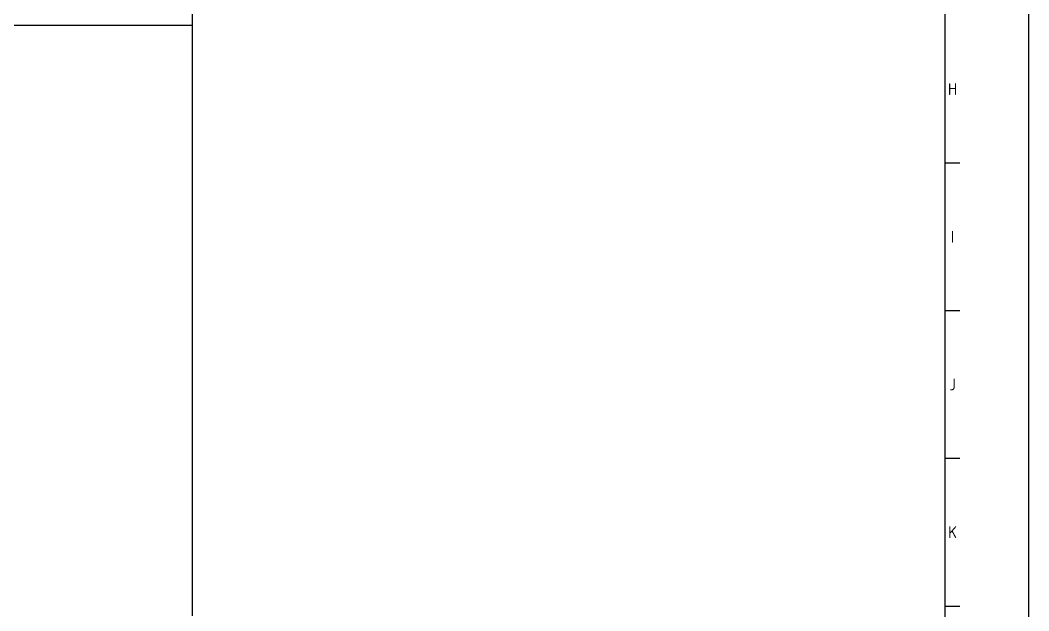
# Model space of a CAD drawing. Header units: millimetres. Extents: x 517777 to 536338, y -327622 to -292910.
# Drawn here: x 530445 to 534901, y -324295 to -321682 of the extents above; entities that cross this region are included whole.
import ezdxf
from ezdxf.enums import TextEntityAlignment as Align

# ---------------------------------------------------------------- set-up
doc = ezdxf.new("R2010")
doc.units = ezdxf.units.MM
doc.layers.add('CADRE', color=5, linetype='Continuous')
doc.styles.add('ISO Proportional', font='isocp.shx')

# ---------------------------------------------------------------- blocks, each defined once
blk = doc.blocks.new('KADR')
at = {"layer": 'CADRE', "color": 2}
for p, q in [((242698.5, 250.1), (242795.7, 250.1)), ((242698.5, -722.3), (242795.7, -722.3)), ((242698.5, -1694.7), (242795.7, -1694.7)), ((242698.5, -2667.1), (242795.7, -2667.1))]:
    blk.add_line(p, q, dxfattribs=at)
at = {"layer": 'CADRE', "color": 1}
blk.add_lwpolyline([(220145.5, -7651), (243248.6, -7651), (243248.6, 8686.2), (220145.5, 8686.2)], close=True, dxfattribs=at)
at = {"layer": 'CADRE'}
blk.add_lwpolyline([(220695.6, -7100.9), (242698.5, -7100.9), (242698.5, 8136.1), (220695.6, 8136.1)], close=True, dxfattribs=at)
at = {"layer": 'CADRE', "color": 2, "style": 'ISO Proportional'}
for s, p in [('H', (242747.1, 736.3)), ('I', (242747.1, -236.1)), ('J', (242747.1, -1208.5)), ('K', (242747.1, -2180.9))]:
    blk.add_text(s, height=77.8, dxfattribs=at).set_placement(p, align=Align.MIDDLE)

msp = doc.modelspace()

# ---------------------------------------------------------------- linework, layer by layer
at = {"color": 5, "ltscale": 200}
msp.add_line((531205.72, -324316.56), (531205.72, -317015.42), dxfattribs=at)
at = {"color": 2}
msp.add_line((519748.82, -321704.41), (531205.72, -321704.41), dxfattribs=at)

# ---------------------------------------------------------------- block references
at = {"color": 11, "xscale": 0.6718692869960832, "yscale": 0.6718692869960832, "zscale": 0.6718692869960832}
msp.add_blockref('KADR', (371470.24, -322481.82), dxfattribs=at)

doc.saveas('drawing.dxf')
